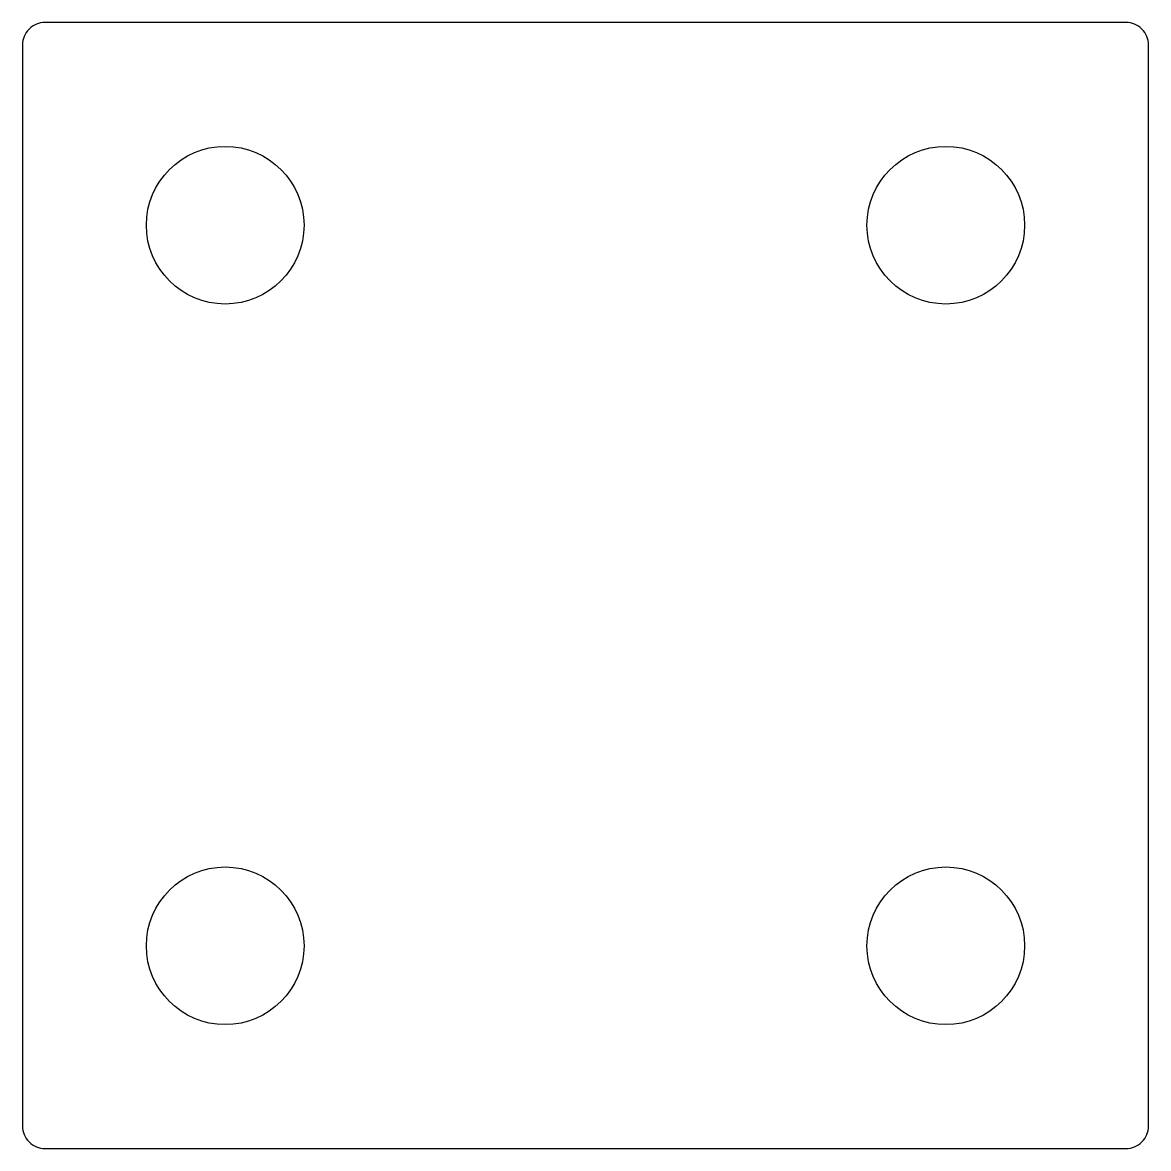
# Model space of a CAD drawing. Header units: millimetres. Extents: x 0 to 100, y 0 to 100.
import ezdxf

# ---------------------------------------------------------------- set-up
doc = ezdxf.new("R2010")
doc.units = ezdxf.units.MM
doc.layers.add('CUT', color=7, linetype='CONTINUOUS')
doc.layers.add('HOLE', color=7, linetype='CONTINUOUS')

msp = doc.modelspace()

# ---------------------------------------------------------------- linework, layer by layer
at = {"layer": 'CUT'}
msp.add_lwpolyline([(2, 0), (98, 0, 0.414214), (100, 2), (100, 98, 0.414214), (98, 100), (2, 100, 0.414214), (0, 98), (0, 2, 0.414214)], format="xyb", close=True, dxfattribs=at)
at = {"layer": 'HOLE'}
for points in [[(11, 82, -1), (25, 82, -1)], [(75, 82, -1), (89, 82, -1)], [(11, 18, -1), (25, 18, -1)], [(75, 18, -1), (89, 18, -1)]]:
    msp.add_lwpolyline(points, format="xyb", close=True, dxfattribs=at)

doc.saveas('drawing.dxf')
